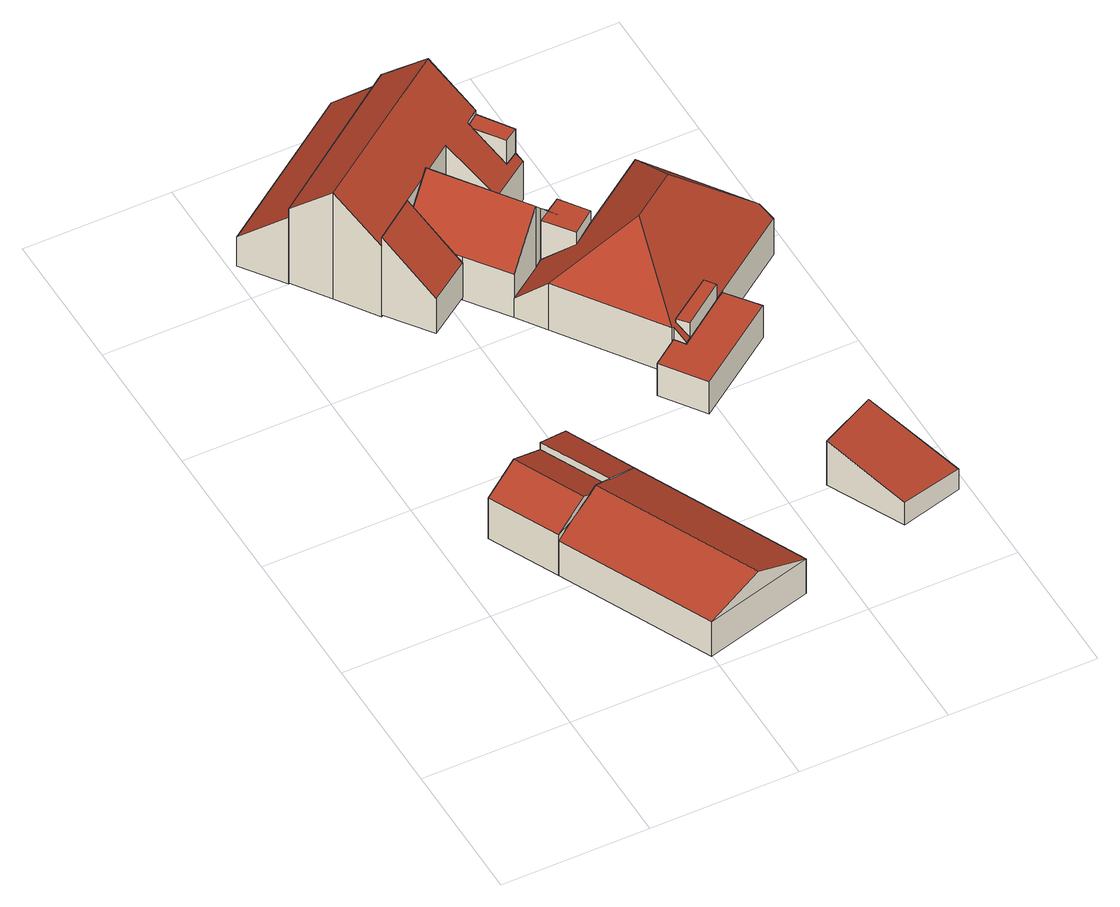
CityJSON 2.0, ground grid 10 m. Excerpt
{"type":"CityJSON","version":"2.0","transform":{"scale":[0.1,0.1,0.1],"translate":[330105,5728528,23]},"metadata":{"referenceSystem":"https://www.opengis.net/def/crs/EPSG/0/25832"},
"CityObjects":{
"building1":{"type":"Building","attributes":{"Gemeindeschluessel":"05170048","Geometrietyp2DReferenz":"3000","function":"31001_2463"},"address":[{"country":"Germany","locality":"Wesel","thoroughfareNumber":"2","thoroughfareName":"Rosenallee"}],"children":["building1-1","building1-2","building1-3"]},
"building1-1":{"type":"BuildingPart","attributes":{"roofType":"3100","measuredHeight":4.54},"parents":["building1"],"geometry":[{"type":"MultiSurface","lod":"2","boundaries":[[[0,1,2,3]],[[4,5,1,0]],[[6,7,5,4]],[[0,8,4]],[[3,9,8,0]],[[4,8,9,6]],[[1,5,7,2]],[[10,11,2,12]],[[6,13,12,7]],[[13,3,11,10]],[[14,15,16,9]],[[6,17,15,13]],[[15,17,16]],[[18,3,13,15,14]]],"semantics":{"surfaces":[{"type":"WallSurface"},{"type":"RoofSurface"},{"type":"GroundSurface"},{"type":"ClosureSurface"}],"values":[0,0,0,0,1,1,2,0,3,3,0,3,3,3]}}]},
"building1-2":{"type":"BuildingPart","attributes":{"roofType":"3100","measuredHeight":4.58},"parents":["building1"],"geometry":[{"type":"MultiSurface","lod":"2","boundaries":[[[19,20,7,21]],[[22,23,20,19]],[[19,24,22]],[[22,24,25,15]],[[21,25,24,19]],[[12,7,20,23]],[[26,10,12,23]],[[22,15,10,26]],[[21,6,17]],[[13,6,7,12]],[[15,17,6,13]],[[21,17,16,25]],[[17,15,16]]],"semantics":{"surfaces":[{"type":"WallSurface"},{"type":"RoofSurface"},{"type":"GroundSurface"},{"type":"ClosureSurface"}],"values":[0,0,0,1,1,2,0,3,0,3,3,0,3]}}]},
"building1-3":{"type":"BuildingPart","attributes":{"roofType":"2100","measuredHeight":3.93},"address":[{"country":"Germany","locality":"Wesel","thoroughfareNumber":"2","thoroughfareName":"Rosenallee"}],"parents":["building1"],"geometry":[{"type":"MultiSurface","lod":"2","boundaries":[[[27,28,26,29]],[[3,11,28,27]],[[3,27,29,14]],[[28,11,10,26]],[[13,10,11,3]],[[18,14,15,13,3]],[[14,29,22,15]],[[26,10,15,22]]],"semantics":{"surfaces":[{"type":"WallSurface"},{"type":"RoofSurface"},{"type":"GroundSurface"},{"type":"ClosureSurface"}],"values":[0,0,1,2,3,3,0,3]}}]},
"building2":{"type":"Building","attributes":{"Geometrietyp2DReferenz":"3000","Gemeindeschluessel":"05170048","function":"51009_1610","roofType":"2100","measuredHeight":6.49},"geometry":[{"type":"Solid","lod":"2","boundaries":[[[[30,31,32,33]],[[34,35,31,30]],[[36,37,35,34]],[[33,32,37,36]],[[34,30,33,36]],[[31,35,37,32]]]],"semantics":{"surfaces":[{"type":"WallSurface"},{"type":"RoofSurface"},{"type":"GroundSurface"}],"values":[[0,0,0,0,1,2]]}}]},
"building3":{"type":"Building","attributes":{"Geometrietyp2DReferenz":"3000","Gemeindeschluessel":"05170048","function":"51009_1610","roofType":"2100","measuredHeight":5.56},"geometry":[{"type":"Solid","lod":"2","boundaries":[[[[38,39,40,41]],[[42,43,39,38]],[[44,45,43,42]],[[41,40,45,44]],[[42,38,41,44]],[[39,43,45,40]]]],"semantics":{"surfaces":[{"type":"WallSurface"},{"type":"RoofSurface"},{"type":"GroundSurface"}],"values":[[0,0,0,0,1,2]]}}]},
"building4":{"type":"Building","attributes":{"Gemeindeschluessel":"05170048","Geometrietyp2DReferenz":"3000","function":"31001_1010"},"address":[{"country":"Germany","locality":"Wesel","thoroughfareNumber":"2","thoroughfareName":"Rosenallee"}],"children":["building4-1","building4-2"]},
"building4-1":{"type":"BuildingPart","attributes":{"roofType":"3100","measuredHeight":8.83},"parents":["building4"],"geometry":[{"type":"MultiSurface","lod":"2","boundaries":[[[46,47,48,49]],[[50,51,47,46]],[[52,53,51,50]],[[54,55,53,52]],[[56,57,55,54]],[[58,59,57,56]],[[60,61,59,58]],[[62,63,64,65]],[[66,67,63,62]],[[68,69,67,66]],[[49,48,69,68]],[[50,46,49,68,66,62,65,70,71,60,58,52]],[[56,54,52,58]],[[47,51,53,55,57,59,61,72,73,64,63,67,69,48]],[[74,75,72,61]],[[60,71,76,77]],[[77,76,75,74]],[[75,78,73,72]],[[71,79,76]],[[76,79,70,78,75]],[[78,80,64,73]],[[70,65,80,78]]],"semantics":{"surfaces":[{"type":"WallSurface"},{"type":"RoofSurface"},{"type":"GroundSurface"},{"type":"ClosureSurface"}],"values":[0,0,0,0,0,0,0,0,0,0,0,1,1,2,0,0,3,0,0,3,0,3]}}]},
"building4-2":{"type":"BuildingPart","attributes":{"roofType":"1000","measuredHeight":5.48},"address":[{"country":"Germany","locality":"Wesel","thoroughfareNumber":"2","thoroughfareName":"Rosenallee"}],"parents":["building4"],"geometry":[{"type":"MultiSurface","lod":"2","boundaries":[[[81,80,74,77]],[[76,82,81,77]],[[78,75,74,80]],[[81,82,70,65]],[[78,80,65,70]],[[82,79,70]],[[70,79,76,75,78]],[[76,77,74,75]]],"semantics":{"surfaces":[{"type":"WallSurface"},{"type":"RoofSurface"},{"type":"GroundSurface"},{"type":"ClosureSurface"}],"values":[0,1,2,0,3,0,3,3]}}]},
"building5":{"type":"Building","attributes":{"Geometrietyp2DReferenz":"3000","Gemeindeschluessel":"05170048","function":"31001_1010","roofType":"1000","measuredHeight":2.78},"address":[{"country":"Germany","locality":"Wesel","thoroughfareNumber":"2","thoroughfareName":"Rosenallee"}],"geometry":[{"type":"Solid","lod":"2","boundaries":[[[[83,84,85,86]],[[87,88,84,83]],[[89,90,88,87]],[[91,92,90,89]],[[93,94,92,91]],[[95,96,94,93]],[[97,98,96,95]],[[86,85,98,97]],[[95,93,91,89,87,83,86,97]],[[84,88,90,92,94,96,98,85]]]],"semantics":{"surfaces":[{"type":"WallSurface"},{"type":"RoofSurface"},{"type":"GroundSurface"}],"values":[[0,0,0,0,0,0,0,0,1,2]]}}]},
"building6":{"type":"Building","attributes":{"name":"Drögenbergshof","Gemeindeschluessel":"05170048","Geometrietyp2DReferenz":"3000","function":"31001_1010"},"address":[{"country":"Germany","locality":"Wesel","thoroughfareNumber":"2","thoroughfareName":"Rosenallee"}],"children":["building6-1","building6-2","building6-3","building6-4"]},
"building6-1":{"type":"BuildingPart","attributes":{"roofType":"3200","measuredHeight":7.98},"parents":["building6"],"geometry":[{"type":"MultiSurface","lod":"2","boundaries":[[[99,100,101,102]],[[103,104,100,99]],[[105,106,104,103]],[[107,108,109,110]],[[111,112,108,107]],[[113,114,112,111]],[[115,116,114,113]],[[117,118,116,115]],[[119,120,121,122]],[[102,101,120,119]],[[123,99,102,119,122,124,125,117,115,113,111,126]],[[111,107,126]],[[126,107,110,127,128,105,103,123]],[[103,99,123]],[[100,104,106,129,130,109,108,112,114,116,118,131,132,121,120,101]],[[105,133,134,106]],[[133,128,129,134]],[[135,136,130,129]],[[127,136,135,128]],[[136,137,109,130]],[[127,110,137,136]],[[138,131,118,139]],[[117,125,138,139]],[[138,140,132,131]],[[125,124,140,138]],[[140,141,121,132]],[[124,122,141,140]]],"semantics":{"surfaces":[{"type":"WallSurface"},{"type":"RoofSurface"},{"type":"GroundSurface"},{"type":"ClosureSurface"}],"values":[0,0,0,0,0,0,0,0,0,0,1,1,1,1,2,3,3,0,3,0,3,0,3,0,3,0,3]}}]},
"building6-2":{"type":"BuildingPart","attributes":{"roofType":"3100","measuredHeight":6.79},"parents":["building6"],"geometry":[{"type":"MultiSurface","lod":"2","boundaries":[[[142,143,106,144]],[[145,47,143,142]],[[146,48,47,145]],[[147,148,48,146]],[[149,69,148,147]],[[150,67,69,149]],[[151,152,67,150]],[[146,145,142,144,153,147]],[[154,151,150,149,147,153]],[[106,143,47,48,148,69,67,152,129,134]],[[153,144,105,133]],[[133,105,106,134]],[[135,129,152,155]],[[154,156,157]],[[151,157,156,135,155]],[[154,153,133,128]],[[129,128,133,134]]],"semantics":{"surfaces":[{"type":"WallSurface"},{"type":"RoofSurface"},{"type":"GroundSurface"},{"type":"ClosureSurface"}],"values":[0,0,0,0,0,0,0,1,1,2,0,3,0,0,3,0,3]}}]},
"building6-3":{"type":"BuildingPart","attributes":{"roofType":"9999","measuredHeight":4.67},"address":[{"country":"Germany","locality":"Wesel","thoroughfareNumber":"2","thoroughfareName":"Rosenallee"}],"parents":["building6"],"geometry":[{"type":"MultiSurface","lod":"2","boundaries":[[[156,158,159,160]],[[159,158,127,110]],[[158,156,128,127]],[[160,151,157]],[[159,137,155,160]],[[136,137,110,127]],[[135,136,127,128]],[[156,157,151,155,135]],[[136,135,155,137]]],"semantics":{"surfaces":[{"type":"RoofSurface"},{"type":"WallSurface"},{"type":"GroundSurface"}],"values":[0,1,1,1,1,1,1,1,2]}}]},
"building6-4":{"type":"BuildingPart","attributes":{"roofType":"1000","measuredHeight":4.03},"address":[{"country":"Germany","locality":"Wesel","thoroughfareNumber":"2","thoroughfareName":"Rosenallee"}],"parents":["building6"],"geometry":[{"type":"MultiSurface","lod":"2","boundaries":[[[161,141,139,162]],[[162,163,164,161]],[[138,139,141,140]],[[164,163,125,124]],[[138,140,124,125]],[[163,162,117,125]],[[139,138,125,117]],[[161,164,124,122]],[[140,141,122,124]]],"semantics":{"surfaces":[{"type":"WallSurface"},{"type":"RoofSurface"},{"type":"GroundSurface"},{"type":"ClosureSurface"}],"values":[0,1,2,0,3,0,3,0,3]}}]},
"building7":{"type":"Building","attributes":{"Geometrietyp2DReferenz":"3000","Gemeindeschluessel":"05170048","function":"31001_2723","roofType":"2100","measuredHeight":3.63},"address":[{"country":"Germany","locality":"Wesel","thoroughfareNumber":"2","thoroughfareName":"Rosenallee"}],"geometry":[{"type":"Solid","lod":"2","boundaries":[[[[165,166,167,168]],[[169,170,166,165]],[[171,172,170,169]],[[168,167,172,171]],[[169,165,168,171]],[[166,170,172,167]]]],"semantics":{"surfaces":[{"type":"WallSurface"},{"type":"RoofSurface"},{"type":"GroundSurface"}],"values":[[0,0,0,0,1,2]]}}]}
},
"vertices":[
[173,28,38],[173,28,9],[119,143,9],[119,143,38],[99,8,38],[99,8,9],[51,110,38],[51,110,9],[136,18,54],[85,127,54],[97,132,10],[119,143,10],[97,132,9],[97,132,38],[97,132,49],[97,132,43],[80,124,52],[62,116,43],[116,141,40],
[29,157,43],[29,157,9],[51,110,43],[75,178,43],[75,178,9],[52,168,55],[74,121,55],[75,178,10],
[98,189,38],[98,189,10],[75,178,49],
[60,349,76],[60,349,11],[81,320,11],[81,320,40],[88,369,76],[88,369,11],[109,339,40],[109,339,11],
[5,428,32],[5,428,8],[25,400,8],[25,400,64],[107,500,32],[107,500,8],[126,473,64],[126,473,8],
[88,369,69],[88,369,9],[87,371,9],[87,371,71],[60,349,69],[60,349,9],[42,376,98],[42,376,9],[25,400,71],[25,400,9],[126,473,71],[126,473,9],[144,448,98],[144,448,9],[162,422,69],[162,422,9],[180,396,41],[180,396,9],[177,400,9],[177,400,46],[152,376,42],[152,376,9],[132,403,71],[132,403,9],[168,394,46],[153,415,69],[153,415,9],[168,394,9],[162,422,11],[153,415,11],[153,415,66],[162,422,66],[168,394,11],[155,412,66],[177,400,11],
[177,400,66],[168,394,66],
[199,222,38],[199,222,11],[195,219,11],[195,219,38],[228,243,38],[228,243,11],[234,247,38],[234,247,11],[250,226,38],[250,226,11],[192,185,38],[192,185,11],[172,213,38],[172,213,11],[190,226,38],[190,226,11],
[189,226,48],[189,226,9],[190,226,9],[190,226,48],[142,293,48],[142,293,9],[129,312,25],[129,312,9],[236,360,48],[236,360,9],[188,326,9],[188,326,48],[283,293,48],[283,293,9],[289,286,39],[289,286,9],[234,247,39],[234,247,9],[228,243,39],[228,243,9],[195,219,39],[195,219,9],[199,222,9],[199,222,39],[197,282,89],[193,229,48],[223,250,48],[228,304,89],[172,314,48],[158,333,25],[158,333,9],[172,314,9],[223,250,9],[193,229,9],[152,328,25],[152,328,9],[158,333,11],[172,314,11],[188,326,11],[223,250,10],[228,243,10],[193,229,10],[199,222,10],
[109,339,45],[109,339,9],[129,312,45],[88,369,45],[87,371,45],[110,387,77],[110,387,9],[132,403,45],[152,376,45],[175,344,45],[175,344,9],[152,328,77],[158,333,68],[175,344,11],[158,333,58],[166,338,58],
[172,314,58],[188,326,58],[175,344,58],
[199,222,51],[228,243,51],[223,250,51],[193,229,51],
[293,61,27],[293,61,10],[264,120,10],[264,120,47],[251,50,29],[251,50,10],[226,101,47],[226,101,10]
]}
